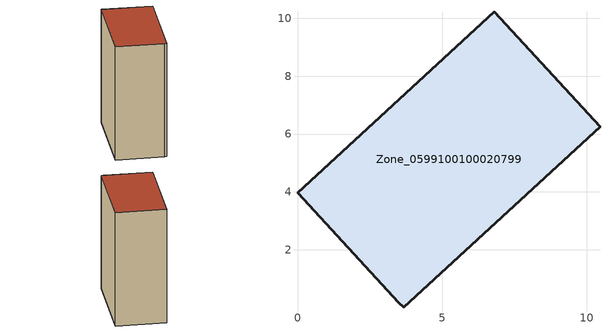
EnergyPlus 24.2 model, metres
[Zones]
Zone_0599100100020799
 floor ground (C_G): 3.67,0.02 3.51,0.16 0,3.98 6.81,10.22 10.46,6.24 z3.32
 wall outside (C_F): 10.46,6.24 6.81,10.22 0,3.98 3.51,0.16 3.67,0.02 10.46,6.24 z3.32:16.32
 roof outside (C_R): 3.51,0.16 3.67,0.02 10.46,6.24 6.81,10.22 0,3.98 z16.32
[BUILDING]
Pand.0599100100020799: North Axis=0; Terrain=City; Loads Convergence Tolerance Value=0.04; Temperature Convergence Tolerance Value=0.4; Solar Distribution=FullExterior; Maximum Number of Warmup Days=25; Minimum Number of Warmup Days=1
[Site:Location]
Rotterdam.The.Hague.AP_ZH_NLD Design_Conditions: Latitude=51.96; Longitude=4.45; Time Zone=1; Elevation=-4.5
[SITE:GROUNDTEMPERATURE:BUILDINGSURFACE]
18, 18, 18, 18, 18, 18, 18, 18, 18, 18, 18, 18
[MATERIAL] Thermal Absorptance=0.9; Solar Absorptance=0.7; Visible Absorptance=0.7
Name | Roughness | Thickness | Conductivity | Density | Specific Heat
G.TI.2015-2018 | MediumSmooth | 0.15 | 0.0428571 | 540 | 1210
F.TI.2015-2018 | Rough | 0.3 | 0.0666667 | 1920 | 840
R.TI.2015-2018 | MediumRough | 0.2 | 0.0333333 | 1500 | 1000
[CONSTRUCTION]
C_G: G.TI.2015-2018
C_F: F.TI.2015-2018
C_R: R.TI.2015-2018
[ZONE]
Zone_0599100100020799: Type=1; Multiplier=1; Ceiling Height=Autocalculate; Volume=Autocalculate; Floor Area=autocalculate; Part of Total Floor Area=Yes
[ZONEINFILTRATION:DESIGNFLOWRATE]
Infil_Zone_0599100100020799: Zone or ZoneList or Space or SpaceList=Zone_0599100100020799; Schedule=AlwaysOn; Design Flow Rate Calculation Method=Flow/Area; Flow Rate per Floor Area=0.0015; Constant Term Coefficient=1; Temperature Term Coefficient=0; Velocity Term Coefficient=0; Velocity Squared Term Coefficient=0
[HVACTEMPLATE:ZONE:IDEALLOADSAIRSYSTEM]
Zone_0599100100020799: Maximum Heating Supply Air Temperature=50; Minimum Cooling Supply Air Temperature=13; Maximum Heating Supply Air Humidity Ratio=0.0156; Minimum Cooling Supply Air Humidity Ratio=0.0077; Heating Limit=NoLimit; Cooling Limit=NoLimit; Dehumidification Control Type=ConstantSensibleHeatRatio; Cooling Sensible Heat Ratio=0.7; Dehumidification Setpoint=60; Humidification Control Type=None; Humidification Setpoint=30; Outdoor Air Method=None; Outdoor Air Flow Rate per Person=0.00944; Outdoor Air Flow Rate per Zone Floor Area=0; Outdoor Air Flow Rate per Zone=0; Demand Controlled Ventilation Type=None; Outdoor Air Economizer Type=NoEconomizer; Heat Recovery Type=None; Sensible Heat Recovery Effectiveness=0.7; Latent Heat Recovery Effectiveness=0.65
[ZONECONTROL:THERMOSTAT]
ThermostatControl_Zone_0599100100020799: Zone or ZoneList=Zone_0599100100020799; Control Type Schedule=DualSetpointControlType; Control 1=Thermostat_Zone_0599100100020799; Temperature Difference Between Cutout And Setpoint=0
[THERMOSTATSETPOINT:DUALSETPOINT]
Thermostat_Zone_0599100100020799: Heating Setpoint Temperature Schedule=HeatingSetpoint_Zone_0599100100020799; Cooling Setpoint Temperature Schedule=CoolingSetpoint_Zone_0599100100020799
[SCHEDULE:COMPACT]
HeatingSetpoint_Zone_0599100100020799: Through: 12/31, For: AllDays, Until: 24:00, 21
CoolingSetpoint_Zone_0599100100020799: Through: 12/31, For: AllDays, Until: 24:00, 24
DualSetpointControlType: Through: 12/31, For: AllDays, Until: 24:00, 4
AlwaysOn: Through: 12/31, For: AllDays, Until: 24:00, 1
